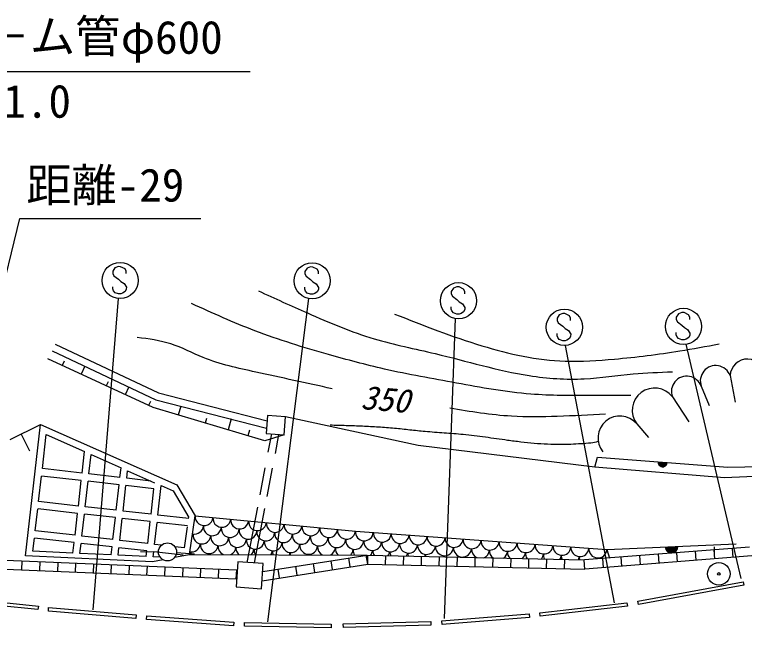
# Model space of a CAD drawing. Units: millimetres, scale not verified. Extents: x 40000 to 680000, y 20000 to 380000.
# Drawn here: x 105375 to 145754, y 279805 to 314331 of the extents above; entities that cross this region are included whole.
import ezdxf
from ezdxf.enums import TextEntityAlignment as Align

# ---------------------------------------------------------------- set-up
doc = ezdxf.new("R2010")
doc.units = ezdxf.units.MM
doc.header["$LTSCALE"] = 1000
doc.linetypes.add('CHAIN', pattern=[18.5, 12, -1.5, 3.5, -1.5])
for name, color, linetype, lineweight in [('M-BGD', 7, 'Continuous', 25), ('M-BMK', 2, 'CHAIN', 13), ('M-BMK-SRVR', 3, 'Continuous', 25), ('M-STR-HTXT', 7, 'Continuous', 13), ('M-STR-STR3', 7, 'Continuous', 25), ('M-STR-STRC', 7, 'Continuous', 25)]:
    doc.layers.add(name, color=color, linetype=linetype, lineweight=lineweight)
doc.styles.add('ＭＳ ゴシック', font='')
doc.styles.get('ＭＳ ゴシック').set_extended_font_data('MS Gothic')

msp = doc.modelspace()

# ---------------------------------------------------------------- linework, layer by layer
at = {"layer": 'M-BGD'}
for p, q in [((107621, 296090), (113334, 293394)), ((107450, 295729), (113198, 293016)), ((113043, 292577), (107216, 295272)), ((108114, 295141), (108005, 294907)), ((109258, 294875), (109050, 294424)), ((110553, 294012), (110445, 293779)), ((144967, 294347), (145251, 292880)), ((111700, 293723), (111500, 293291)), ((143367, 293759), (143801, 292703)), ((113334, 293394), (119348, 291854)), ((141768, 293172), (142681, 291799)), ((112886, 292919), (112783, 292698)), ((113198, 293016), (119317, 291450)), ((119219, 290732), (113043, 292577)), ((114567, 292665), (114418, 292167)), ((115997, 291968), (115922, 291717)), ((117365, 291949), (117183, 291341)), ((119370, 292138), (119293, 291140)), ((120364, 292061), (119370, 292138)), ((120287, 291064), (120364, 292061)), ((127710, 290479), (120364, 292061)), ((105130, 290820), (106806, 291651)), ((105977, 284371), (106806, 291651)), ((106806, 291651), (114358, 288303)), ((139795, 291677), (140456, 290923)), ((118372, 291337), (118275, 291014)), ((119293, 291140), (120287, 291064)), ((106215, 290172), (105743, 291123)), ((106910, 289200), (107124, 291082)), ((107124, 291082), (109245, 290142)), ((120287, 291064), (119219, 290732)), ((119582, 291118), (119391, 290118)), ((119983, 291087), (119784, 290040)), ((137478, 289291), (127710, 290479)), ((109109, 288949), (109245, 290142)), ((109488, 288906), (109610, 289980)), ((109610, 289980), (111264, 289246)), ((137478, 289291), (137634, 289830)), ((137634, 289830), (144831, 289278)), ((109109, 288949), (106910, 289200)), ((111203, 288711), (111264, 289246)), ((119225, 289245), (118940, 287749)), ((119629, 289229), (119331, 287662)), ((144657, 288685), (137478, 289291)), ((144831, 289278), (151447, 289442)), ((106703, 287383), (106864, 288793)), ((109063, 288543), (106864, 288793)), ((111203, 288711), (109488, 288906)), ((111581, 288668), (111629, 289085)), ((111629, 289085), (113122, 288423)), ((151636, 289024), (144657, 288685)), ((108903, 287133), (109063, 288543)), ((109281, 287090), (109441, 288500)), ((111157, 288304), (109441, 288500)), ((112911, 288516), (111581, 288668)), ((110996, 286894), (111157, 288304)), ((111375, 286851), (111535, 288261)), ((113083, 288085), (111535, 288261)), ((112923, 286675), (113083, 288085)), ((113301, 286632), (113487, 288261)), ((113487, 288261), (114147, 287968)), ((114147, 287968), (115019, 286492)), ((114358, 288303), (115367, 286592)), ((108903, 287133), (106703, 287383)), ((106518, 285761), (106657, 286977)), ((108856, 286726), (106682, 286974)), ((108718, 285510), (108856, 286726)), ((110996, 286894), (109281, 287090)), ((112923, 286675), (111375, 286851)), ((118809, 287061), (118229, 284015)), ((119204, 286994), (118631, 283985)), ((109096, 285467), (109235, 286683)), ((110950, 286488), (109235, 286683)), ((110812, 285272), (110950, 286488)), ((111190, 285229), (111328, 286445)), ((112877, 286269), (111328, 286445)), ((115011, 286438), (113301, 286632)), ((115046, 284457), (115367, 286592)), ((115367, 286592), (124228, 285742)), ((112738, 285053), (112877, 286269)), ((113116, 285009), (113255, 286226)), ((114950, 286033), (113255, 286226)), ((114768, 284821), (114942, 285977)), ((108718, 285510), (106526, 285760)), ((124228, 285742), (138145, 284719)), ((106390, 284633), (106472, 285354)), ((108672, 285104), (106480, 285353)), ((108606, 284530), (108672, 285104)), ((110812, 285272), (109096, 285467)), ((112738, 285053), (111190, 285229)), ((108988, 284512), (109050, 285061)), ((110765, 284865), (109050, 285061)), ((110716, 284432), (110765, 284865)), ((111097, 284414), (111144, 284822)), ((112692, 284646), (111144, 284822)), ((113504, 284965), (113116, 285009)), ((114768, 284821), (114242, 284881)), ((146045, 284861), (136914, 284145)), ((138145, 284719), (145298, 285047)), ((138145, 284719), (138283, 284253)), ((144112, 284208), (144073, 284706)), ((144105, 284373), (144106, 284873)), ((145139, 284288), (145100, 284787)), ((113007, 284044), (105977, 284371)), ((108606, 284530), (106390, 284633)), ((110716, 284432), (108988, 284512)), ((112657, 284341), (111097, 284414)), ((113335, 284585), (112343, 284594)), ((112657, 284341), (112692, 284646)), ((113038, 284324), (113070, 284603)), ((113425, 284306), (113038, 284324)), ((114707, 284417), (113070, 284603)), ((115139, 284457), (114227, 284280)), ((114331, 284557), (115328, 284477)), ((115046, 284457), (124877, 284417)), ((119103, 283509), (124877, 284417)), ((124911, 283916), (124833, 284410)), ((124877, 284417), (136914, 284145)), ((124911, 283916), (124922, 284416)), ((125901, 283894), (125912, 284394)), ((126890, 283872), (126902, 284371)), ((127880, 283849), (127892, 284349)), ((128870, 283827), (128882, 284327)), ((129860, 283805), (129872, 284304)), ((130850, 283782), (130862, 284282)), ((146165, 284369), (136928, 283645)), ((138981, 283806), (138942, 284304)), ((140007, 283886), (139968, 284385)), ((141033, 283967), (140994, 284465)), ((142060, 284047), (142021, 284546)), ((143086, 284127), (143047, 284626)), ((103826, 284180), (117663, 283600)), ((105782, 283598), (105803, 284097)), ((106770, 283556), (106791, 284056)), ((107759, 283515), (107780, 284015)), ((108747, 283474), (108768, 283973)), ((109735, 283432), (109756, 283932)), ((110724, 283391), (110745, 283890)), ((113588, 284156), (113007, 284044)), ((117733, 284052), (117628, 282651)), ((119136, 283948), (117733, 284052)), ((119032, 282547), (119136, 283948)), ((119065, 282997), (124911, 283916)), ((121988, 283456), (121910, 283950)), ((122962, 283610), (122884, 284104)), ((123936, 283763), (123859, 284257)), ((124911, 283916), (136928, 283645)), ((131840, 283760), (131852, 284260)), ((132830, 283737), (132842, 284237)), ((133820, 283715), (133832, 284215)), ((134810, 283693), (134822, 284193)), ((135800, 283670), (135812, 284170)), ((136928, 283645), (136889, 284143)), ((137954, 283725), (137915, 284224)), ((103795, 283681), (117642, 283100)), ((111712, 283349), (111733, 283849)), ((112700, 283308), (112721, 283807)), ((113688, 283266), (113709, 283766)), ((114677, 283225), (114698, 283724)), ((115665, 283183), (115686, 283683)), ((116653, 283142), (116674, 283641)), ((117642, 283100), (117663, 283600)), ((120039, 283150), (119962, 283644)), ((121014, 283303), (120936, 283797)), ((139857, 281873), (145695, 282943)), ((145731, 282746), (139893, 281676)), ((145695, 282943), (145731, 282746)), ((117628, 282651), (119032, 282547)), ((106669, 281397), (101850, 281874)), ((101870, 282073), (106689, 281596)), ((139893, 281676), (139857, 281873)), ((106689, 281596), (106669, 281397)), ((107243, 281320), (107260, 281520)), ((107260, 281520), (112096, 281109)), ((134439, 281226), (139256, 281779)), ((139279, 281581), (134462, 281027)), ((139256, 281779), (139279, 281581)), ((112079, 280910), (107243, 281320)), ((112096, 281109), (112079, 280910)), ((112675, 280854), (112690, 281053)), ((112690, 281053), (117505, 280706)), ((129013, 280778), (133851, 281162)), ((133851, 281162), (133867, 280963)), ((134462, 281027), (134439, 281226)), ((117491, 280506), (112675, 280854)), ((117505, 280706), (117491, 280506)), ((118093, 280490), (118097, 280690)), ((118097, 280690), (122896, 280596)), ((123562, 280605), (128398, 280738)), ((128398, 280738), (128403, 280538)), ((129029, 280579), (129013, 280778)), ((133867, 280963), (129029, 280579)), ((122892, 280396), (118093, 280490)), ((122896, 280596), (122892, 280396)), ((123568, 280405), (123562, 280605)), ((128403, 280538), (123568, 280405))]:
    msp.add_line(p, q, dxfattribs=at)
msp.add_circle((113835, 284591), 500, dxfattribs=at)
for centre, radius, start, end in [((145918, 294312), 952, 357.8889, 177.8889), ((144167, 294053), 852, 20.1661, 200.1661), ((142567, 293466), 852, 20.1661, 200.1661), ((140781, 292425), 1237, 37.1467, 217.1467), ((138862, 290904), 1212, 39.674, 219.674), ((141232, 289554), 250, 175.6178, 355.6178), ((141232, 289554), 200, 175.6178, 355.6178), ((141232, 289554), 150, 175.6178, 355.6178), ((141232, 289554), 100, 175.6178, 355.6178), ((141232, 289554), 50, 175.6178, 355.6178), ((115859, 286545), 494, 174.5221, 354.5221), ((116844, 286450), 494, 174.5221, 354.5221), ((117828, 286356), 494, 174.5221, 354.5221), ((118813, 286262), 494, 174.5221, 354.5221), ((115335, 286075), 494, 258.1975, 354.5221), ((116319, 285981), 494, 174.5221, 354.5221), ((117303, 285886), 494, 174.5221, 354.5221), ((119798, 286167), 494, 174.5221, 354.5221), ((120782, 286073), 494, 174.5221, 354.5221), ((121767, 285978), 494, 174.5221, 354.5221), ((122751, 285884), 494, 174.5221, 354.5221), ((115742, 285522), 494, 174.5221, 354.5221), ((118288, 285792), 494, 174.5221, 354.5221), ((119272, 285697), 494, 174.5221, 354.5221), ((120257, 285603), 494, 174.5221, 354.5221), ((121241, 285508), 494, 174.5221, 354.5221), ((123736, 285790), 494, 174.5221, 354.5221), ((124725, 285706), 498, 175.7935, 265.8776), ((124725, 285706), 498, 265.8776, 355.7935), ((125719, 285633), 498, 175.7935, 355.7935), ((126713, 285560), 498, 175.7935, 355.7935), ((127707, 285486), 498, 175.7935, 355.7935), ((116726, 285427), 494, 174.5221, 354.5221), ((117711, 285333), 494, 174.5221, 354.5221), ((118695, 285239), 494, 174.5221, 261.0264), ((118695, 285239), 494, 261.0264, 354.5221), ((119680, 285144), 494, 174.5221, 354.5221), ((120664, 285050), 494, 174.5221, 354.5221), ((122226, 285414), 494, 174.5221, 354.5221), ((123210, 285320), 494, 174.5221, 354.5221), ((124195, 285225), 494, 174.5221, 358.0864), ((125186, 285172), 498, 175.7935, 265.1795), ((125186, 285172), 498, 265.1795, 355.7935), ((126180, 285099), 498, 175.7935, 355.7935), ((128701, 285413), 498, 175.7935, 355.7935), ((129695, 285340), 498, 175.7935, 355.7935), ((130689, 285267), 498, 175.7935, 355.7935), ((131684, 285194), 498, 175.7935, 355.7935), ((132678, 285121), 498, 175.7935, 355.7935), ((133672, 285048), 498, 175.7935, 355.7935), ((115161, 285082), 494, 259.1267, 354.5221), ((116145, 284989), 494, 174.5221, 354.5221), ((117130, 284895), 494, 174.5221, 244.1278), ((117130, 284895), 494, 295.4054, 354.5221), ((118114, 284800), 494, 174.5221, 225.7161), ((118126, 284797), 494, 314.2819, 354.5221), ((119112, 284728), 494, 177.4615, 215.3181), ((121649, 284955), 494, 174.5221, 268.4043), ((121649, 284955), 494, 268.4043, 354.5221), ((122634, 284861), 494, 174.5221, 241.2635), ((122634, 284861), 494, 298.2697, 354.5221), ((123618, 284766), 494, 174.5221, 223.8718), ((123618, 284766), 494, 315.6614, 354.5221), ((124603, 284672), 494, 174.5221, 210.6415), ((127174, 285026), 498, 175.7935, 263.6961), ((127174, 285026), 498, 263.6961, 355.7935), ((128168, 284953), 498, 175.7935, 355.7935), ((129163, 284880), 498, 175.7935, 262.2157), ((129163, 284880), 498, 262.2157, 355.7935), ((130157, 284807), 498, 175.7935, 355.7935), ((131151, 284733), 498, 175.7935, 245.4255), ((131151, 284733), 498, 291.9887, 355.7935), ((132145, 284660), 498, 175.7935, 233.4839), ((134666, 284975), 498, 175.7935, 355.7935), ((135660, 284902), 498, 175.7935, 355.7935), ((136654, 284828), 498, 175.7935, 355.7935), ((137648, 284755), 498, 175.7935, 355.7935), ((141721, 284883), 350, 182.6254, 2.6254), ((141721, 284883), 300, 182.6254, 2.6254), ((141721, 284883), 250, 182.6254, 2.6254), ((141721, 284883), 200, 182.6254, 2.6254), ((141721, 284883), 150, 182.6254, 2.6254), ((141721, 284883), 100, 182.6254, 2.6254), ((141721, 284883), 50, 182.6254, 2.6254), ((115611, 284605), 494, 181.7432, 197.4375), ((115611, 284605), 494, 342.0957, 347.4033), ((116588, 284512), 494, 181.7432, 186.8855), ((119158, 284728), 494, 324.1853, 350.9898), ((120140, 284629), 494, 177.4615, 202.6621), ((120126, 284635), 494, 336.0764, 350.9898), ((121108, 284536), 494, 177.4615, 191.8295), ((121153, 284572), 494, 343.3622, 347.0266), ((122129, 284439), 494, 177.4615, 181.008), ((124689, 284712), 494, 322.7668, 354.5221), ((125679, 284685), 498, 182.3236, 213.6722), ((125642, 284696), 498, 322.3, 349.2762), ((126630, 284623), 498, 182.3236, 208.2278), ((126630, 284623), 498, 329.1865, 349.2858), ((127618, 284551), 498, 182.3236, 201.7937), ((127618, 284551), 498, 335.6205, 349.2954), ((128605, 284478), 498, 182.3236, 195.6652), ((128620, 284477), 498, 341.9233, 349.305), ((129608, 284404), 498, 182.3236, 189.571), ((132145, 284660), 498, 303.9304, 355.7935), ((133139, 284587), 498, 175.7935, 224.3707), ((133139, 284587), 498, 313.0435, 355.7935), ((134133, 284514), 498, 175.7935, 216.5564), ((134133, 284514), 498, 320.8578, 355.7935), ((135127, 284441), 498, 175.7935, 209.4992), ((135127, 284441), 498, 327.915, 355.7935), ((136121, 284368), 498, 175.7935, 202.9284), ((136121, 284368), 498, 334.4858, 355.7935), ((137115, 284295), 498, 175.7935, 196.682), ((137115, 284295), 498, 348.9823, 355.7935), ((138109, 284222), 498, 175.7935, 182.4824)]:
    msp.add_arc(centre, radius, start, end, dxfattribs=at)
for points, knots in [([(118872, 299036), (119771, 298626), (120670, 298216), (121575, 297816), (122784, 297282), (124004, 296764), (125266, 296388), (126377, 296057), (127519, 295837), (128650, 295567), (130383, 295154), (132088, 294626), (133849, 294351), (134856, 294194), (135881, 294119), (136897, 294171), (137802, 294216), (138699, 294361), (139602, 294443), (140321, 294508), (141044, 294534), (141767, 294559)], [0, 0, 0, 0, 1, 1, 1, 2, 2, 2, 3, 3, 3, 4, 4, 4, 5, 5, 5, 6, 6, 6, 7, 7, 7, 7]), ([(139468, 293243), (138737, 293243), (138007, 293242), (137276, 293241), (136163, 293239), (135048, 293236), (133940, 293325), (132558, 293436), (131188, 293689), (129819, 293936), (128488, 294177), (127158, 294412), (125842, 294711), (124801, 294948), (123769, 295224), (122740, 295516), (121367, 295905), (120000, 296322), (118669, 296830), (117484, 297283), (116328, 297809), (115171, 298335)], [0, 0, 0, 0, 1, 1, 1, 2, 2, 2, 3, 3, 3, 4, 4, 4, 5, 5, 5, 6, 6, 6, 7, 7, 7, 7]), ([(126401, 297758), (127993, 297127), (129585, 296496), (131233, 295999), (132733, 295546), (134280, 295204), (135837, 295148), (136745, 295116), (137657, 295180), (138565, 295263), (139776, 295375), (140981, 295520), (142179, 295714), (142907, 295832), (143633, 295968), (144359, 296103)], [0, 0, 0, 0, 1, 1, 1, 2, 2, 2, 3, 3, 3, 4, 4, 4, 5, 5, 5, 5]), ([(122938, 293624), (121533, 293931), (120127, 294237), (118715, 294544), (117730, 294758), (116741, 294972), (115809, 295351), (115211, 295595), (114635, 295906), (114024, 296102), (113426, 296294), (112793, 296376), (112160, 296457)], [0, 0, 0, 0, 1, 1, 1, 2, 2, 2, 3, 3, 3, 4, 4, 4, 4]), ([(138064, 292209), (137178, 292165), (136292, 292121), (135404, 292092), (134557, 292065), (133709, 292051), (132865, 292101), (131726, 292169), (130595, 292354), (129465, 292539)], [0, 0, 0, 0, 1, 1, 1, 2, 2, 2, 3, 3, 3, 3]), ([(122835, 291621), (123132, 291613), (123430, 291605), (123727, 291596), (124024, 291586), (124322, 291576), (124619, 291563), (124916, 291550), (125213, 291534), (125509, 291515), (125806, 291496), (126102, 291473), (126398, 291445), (126539, 291432), (126680, 291418), (126821, 291403), (126962, 291388), (127103, 291373), (127244, 291357), (127384, 291342), (127525, 291327), (127666, 291312), (127807, 291297), (127948, 291283), (128089, 291270), (128264, 291254), (128440, 291240), (128615, 291227), (128791, 291213), (128967, 291201), (129142, 291188), (129318, 291176), (129493, 291163), (129669, 291149), (129844, 291135), (130019, 291120), (130194, 291103), (130400, 291083), (130605, 291060), (130810, 291034), (131015, 291009), (131220, 290982), (131424, 290955), (131629, 290927), (131834, 290898), (132038, 290869), (132243, 290840), (132448, 290812), (132653, 290784), (132898, 290751), (133143, 290720), (133388, 290691), (133633, 290663), (133879, 290637), (134125, 290616), (134370, 290595), (134616, 290578), (134862, 290566), (135108, 290555), (135354, 290549), (135600, 290550), (135785, 290550), (135969, 290555), (136153, 290563), (136337, 290571), (136521, 290584), (136706, 290594), (136891, 290604), (137076, 290610), (137259, 290636), (137395, 290656), (137530, 290686), (137664, 290716)], [0, 0, 0, 0, 1, 1, 1, 2, 2, 2, 3, 3, 3, 4, 4, 4, 5, 5, 5, 6, 6, 6, 7, 7, 7, 8, 8, 8, 9, 9, 9, 10, 10, 10, 11, 11, 11, 12, 12, 12, 13, 13, 13, 14, 14, 14, 15, 15, 15, 16, 16, 16, 17, 17, 17, 18, 18, 18, 19, 19, 19, 20, 20, 20, 21, 21, 21, 22, 22, 22, 23, 23, 23, 24, 24, 24, 24])]:
    msp.add_open_spline(points, degree=3, knots=knots, dxfattribs=at)
at = {"layer": 'M-BMK'}
msp.add_open_spline([(71019, 283049), (71176, 283027), (71333, 283005), (71490, 282982), (71671, 282956), (71852, 282928), (72034, 282900), (72215, 282872), (72396, 282845), (72577, 282818), (72625, 282810), (72673, 282803), (72720, 282796), (72768, 282788), (72816, 282781), (72864, 282774), (72912, 282767), (72959, 282759), (73007, 282752), (73438, 282687), (73868, 282621), (74298, 282555), (74872, 282468), (75445, 282380), (76019, 282291), (76195, 282263), (76372, 282236), (76548, 282209), (76724, 282181), (76901, 282154), (77077, 282126), (77253, 282099), (77430, 282071), (77606, 282044), (78822, 281853), (80039, 281659), (81254, 281464), (82999, 281183), (84742, 280898), (86486, 280612), (87167, 280501), (87848, 280389), (88530, 280278), (89211, 280168), (89893, 280058), (90574, 279949), (91256, 279840), (91938, 279733), (92620, 279626), (96874, 278960), (101132, 278328), (105409, 277818), (112027, 277030), (118688, 276533), (125360, 276620), (132039, 276707), (138730, 277379), (145248, 278807), (149603, 279761), (153882, 281053), (158099, 282498), (158802, 282739), (159503, 282984), (160203, 283234), (160903, 283483), (161602, 283736), (162300, 283992), (162998, 284247), (163695, 284505), (164390, 284768), (164721, 284894), (165052, 285020), (165382, 285147), (165713, 285273), (166044, 285399), (166373, 285527), (166678, 285646), (166982, 285767), (167286, 285888)], degree=3, knots=[0, 0, 0, 0, 1, 1, 1, 2, 2, 2, 3, 3, 3, 4, 4, 4, 5, 5, 5, 6, 6, 6, 7, 7, 7, 8, 8, 8, 9, 9, 9, 10, 10, 10, 11, 11, 11, 12, 12, 12, 13, 13, 13, 14, 14, 14, 15, 15, 15, 16, 16, 16, 17, 17, 17, 18, 18, 18, 19, 19, 19, 20, 20, 20, 21, 21, 21, 22, 22, 22, 23, 23, 23, 24, 24, 24, 25, 25, 25, 26, 26, 26, 26], dxfattribs=at)
at = {"layer": 'M-BMK-SRVR'}
for radius in [625, 70]:
    msp.add_circle((144342, 283374), radius, dxfattribs=at)
at = {"layer": 'M-STR-HTXT', "lineweight": 25}
for p, q in [((101606, 286410), (105660, 303037)), ((105660, 303037), (115678, 303042))]:
    msp.add_line(p, q, dxfattribs=at)
at = {"layer": 'M-STR-STR3'}
msp.add_line((118409, 311168), (98800, 311158), dxfattribs=at)
at = {"layer": 'M-STR-STRC'}
for p, q in [((110927, 300315), (110804, 300130)), ((110804, 300130), (110806, 299999)), ((111119, 300381), (110927, 300315)), ((111241, 300378), (111119, 300381)), ((111491, 300260), (111241, 300378)), ((111554, 300128), (111491, 300260)), ((111554, 299999), (111554, 300128)), ((121557, 300296), (121433, 300111)), ((121433, 300111), (121436, 299980)), ((121749, 300362), (121557, 300296)), ((121870, 300359), (121749, 300362)), ((122120, 300241), (121870, 300359)), ((122184, 300109), (122120, 300241)), ((122184, 299980), (122184, 300109)), ((110806, 299999), (110870, 299870)), ((110870, 299870), (111125, 299688)), ((111125, 299688), (111254, 299557)), ((121436, 299980), (121499, 299851)), ((121499, 299851), (121755, 299669)), ((121755, 299669), (121884, 299538)), ((110807, 299151), (110804, 299272)), ((111254, 299557), (111433, 299441)), ((111433, 299441), (111560, 299241)), ((111560, 299241), (111555, 299130)), ((121436, 299132), (121434, 299253)), ((121884, 299538), (122063, 299422)), ((122063, 299422), (122189, 299222)), ((122189, 299222), (122184, 299111)), ((129845, 299259), (129653, 299193)), ((129966, 299256), (129845, 299259)), ((130216, 299138), (129966, 299256)), ((110846, 299048), (110807, 299151)), ((110931, 298938), (110846, 299048)), ((111118, 298877), (110931, 298938)), ((111252, 298877), (111118, 298877)), ((111352, 298906), (111252, 298877)), ((111494, 298998), (111352, 298906)), ((111555, 299130), (111494, 298998)), ((121476, 299029), (121436, 299132)), ((121560, 298919), (121476, 299029)), ((121747, 298858), (121560, 298919)), ((121881, 298858), (121747, 298858)), ((121982, 298887), (121881, 298858)), ((122124, 298979), (121982, 298887)), ((122184, 299111), (122124, 298979)), ((129653, 299193), (129529, 299008)), ((129529, 299008), (129532, 298877)), ((129532, 298877), (129595, 298748)), ((130279, 299006), (130216, 299138)), ((130279, 298877), (130279, 299006)), ((109724, 281395), (111118, 298622)), ((119392, 280728), (121648, 298618)), ((129595, 298748), (129850, 298566)), ((129850, 298566), (129979, 298435)), ((129979, 298435), (130159, 298319)), ((129532, 298029), (129529, 298150)), ((129572, 297926), (129532, 298029)), ((130159, 298319), (130285, 298119)), ((130280, 298008), (130219, 297876)), ((130285, 298119), (130280, 298008)), ((129656, 297815), (129572, 297926)), ((129843, 297755), (129656, 297815)), ((129977, 297755), (129843, 297755)), ((130077, 297784), (129977, 297755)), ((130219, 297876), (130077, 297784)), ((135509, 297719), (135386, 297535)), ((135702, 297785), (135509, 297719)), ((135823, 297783), (135702, 297785)), ((136073, 297664), (135823, 297783)), ((136136, 297533), (136073, 297664)), ((142104, 297772), (141980, 297588)), ((142296, 297838), (142104, 297772)), ((142417, 297835), (142296, 297838)), ((142667, 297717), (142417, 297835)), ((142730, 297585), (142667, 297717)), ((129167, 280913), (129768, 297510)), ((135386, 297535), (135388, 297403)), ((135388, 297403), (135452, 297274)), ((135452, 297274), (135707, 297093)), ((136136, 297404), (136136, 297533)), ((141980, 297588), (141983, 297456)), ((141983, 297456), (142046, 297327)), ((142046, 297327), (142301, 297145)), ((142731, 297456), (142730, 297585)), ((135707, 297093), (135836, 296961)), ((135836, 296961), (136015, 296845)), ((136015, 296845), (136142, 296645)), ((142301, 297145), (142431, 297014)), ((142431, 297014), (142610, 296898)), ((142610, 296898), (142736, 296698)), ((135389, 296555), (135386, 296677)), ((135428, 296453), (135389, 296555)), ((135513, 296342), (135428, 296453)), ((136076, 296403), (135934, 296311)), ((136137, 296535), (136076, 296403)), ((136142, 296645), (136137, 296535)), ((141983, 296608), (141980, 296729)), ((142023, 296505), (141983, 296608)), ((142107, 296395), (142023, 296505)), ((142294, 296334), (142107, 296395)), ((142671, 296456), (142528, 296363)), ((142731, 296587), (142671, 296456)), ((142736, 296698), (142731, 296587)), ((135700, 296282), (135513, 296342)), ((135834, 296282), (135700, 296282)), ((135934, 296311), (135834, 296282)), ((138564, 281778), (135852, 296024)), ((142428, 296334), (142294, 296334)), ((142528, 296363), (142428, 296334)), ((145575, 283122), (142540, 296087))]:
    msp.add_line(p, q, dxfattribs=at)
for centre in [(111211, 299618), (121841, 299599), (129936, 298496), (135793, 297023), (142388, 297075)]:
    msp.add_circle(centre, 1000, dxfattribs=at)

# ---------------------------------------------------------------- texts
at = {"layer": 'M-BGD', "style": 'ＭＳ ゴシック', "oblique": 15}
msp.add_text('350', height=1320, rotation=355.03, dxfattribs=at).set_placement((124458, 292113), align=Align.BOTTOM_LEFT)
at = {"layer": 'M-STR-HTXT', "style": 'ＭＳ ゴシック'}
msp.add_text('距離-29', height=1833, rotation=0.03, dxfattribs=at).set_placement((106024, 305811), align=Align.TOP_LEFT)
at = {"layer": 'M-STR-STR3', "style": 'ＭＳ ゴシック'}
for s, p in [('ヒュ－ム管', (98726, 311662)), ('φ600', (111253, 311609)), ('L＝11.0', (99761, 308069))]:
    msp.add_text(s, height=1833, rotation=0.03, dxfattribs=at).set_placement(p, align=Align.BOTTOM_LEFT)

doc.saveas('drawing.dxf')
